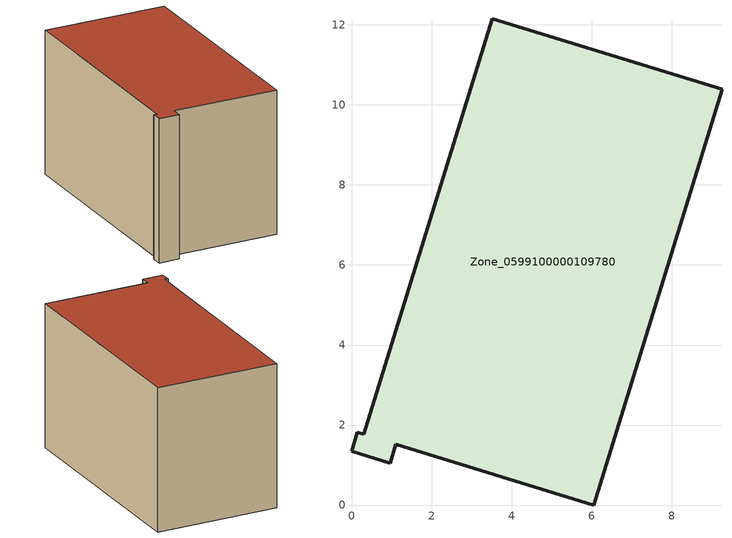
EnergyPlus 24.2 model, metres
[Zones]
Zone_0599100000109780
 floor ground (C_G): 0.97,1.05 0,1.35 0.15,1.82 0.31,1.77 3.52,12.15 9.26,10.39 6.05,0 1.11,1.52 z0
 wall outside (C_F): 0.31,1.77 0.15,1.82 0,1.35 0.97,1.05 1.11,1.52 6.05,0 9.26,10.39 3.52,12.15 0.31,1.77 z0:6.97
 roof outside (C_R): 9.26,10.39 3.52,12.15 0.31,1.77 0.15,1.82 0,1.35 0.97,1.05 1.11,1.52 6.05,0 z6.97
[BUILDING]
Pand.0599100000109780: North Axis=0; Terrain=City; Loads Convergence Tolerance Value=0.04; Temperature Convergence Tolerance Value=0.4; Solar Distribution=FullExterior; Maximum Number of Warmup Days=25; Minimum Number of Warmup Days=1
[Site:Location]
Rotterdam.The.Hague.AP_ZH_NLD Design_Conditions: Latitude=51.96; Longitude=4.45; Time Zone=1; Elevation=-4.5
[SITE:GROUNDTEMPERATURE:BUILDINGSURFACE]
18, 18, 18, 18, 18, 18, 18, 18, 18, 18, 18, 18
[MATERIAL] Thermal Absorptance=0.9; Solar Absorptance=0.7; Visible Absorptance=0.7
Name | Roughness | Thickness | Conductivity | Density | Specific Heat
G.TI.1975-1991 | MediumSmooth | 0.15 | 0.288461 | 540 | 1210
F.TI.1975-1991 | Rough | 0.3 | 0.230769 | 1920 | 840
R.TI.1975-1991 | MediumRough | 0.2 | 0.153846 | 1500 | 1000
[CONSTRUCTION]
C_G: G.TI.1975-1991
C_F: F.TI.1975-1991
C_R: R.TI.1975-1991
[ZONE]
Zone_0599100000109780: Type=1; Multiplier=1; Ceiling Height=Autocalculate; Volume=Autocalculate; Floor Area=autocalculate; Part of Total Floor Area=Yes
[ZONEINFILTRATION:DESIGNFLOWRATE]
Infil_Zone_0599100000109780: Zone or ZoneList or Space or SpaceList=Zone_0599100000109780; Schedule=AlwaysOn; Design Flow Rate Calculation Method=Flow/Area; Flow Rate per Floor Area=0.003; Constant Term Coefficient=1; Temperature Term Coefficient=0; Velocity Term Coefficient=0; Velocity Squared Term Coefficient=0
[HVACTEMPLATE:ZONE:IDEALLOADSAIRSYSTEM]
Zone_0599100000109780: Maximum Heating Supply Air Temperature=50; Minimum Cooling Supply Air Temperature=13; Maximum Heating Supply Air Humidity Ratio=0.0156; Minimum Cooling Supply Air Humidity Ratio=0.0077; Heating Limit=NoLimit; Cooling Limit=NoLimit; Dehumidification Control Type=ConstantSensibleHeatRatio; Cooling Sensible Heat Ratio=0.7; Dehumidification Setpoint=60; Humidification Control Type=None; Humidification Setpoint=30; Outdoor Air Method=None; Outdoor Air Flow Rate per Person=0.00944; Outdoor Air Flow Rate per Zone Floor Area=0; Outdoor Air Flow Rate per Zone=0; Demand Controlled Ventilation Type=None; Outdoor Air Economizer Type=NoEconomizer; Heat Recovery Type=None; Sensible Heat Recovery Effectiveness=0.7; Latent Heat Recovery Effectiveness=0.65
[ZONECONTROL:THERMOSTAT]
ThermostatControl_Zone_0599100000109780: Zone or ZoneList=Zone_0599100000109780; Control Type Schedule=DualSetpointControlType; Control 1=Thermostat_Zone_0599100000109780; Temperature Difference Between Cutout And Setpoint=0
[THERMOSTATSETPOINT:DUALSETPOINT]
Thermostat_Zone_0599100000109780: Heating Setpoint Temperature Schedule=HeatingSetpoint_Zone_0599100000109780; Cooling Setpoint Temperature Schedule=CoolingSetpoint_Zone_0599100000109780
[SCHEDULE:COMPACT]
HeatingSetpoint_Zone_0599100000109780: Through: 12/31, For: AllDays, Until: 24:00, 21
CoolingSetpoint_Zone_0599100000109780: Through: 12/31, For: AllDays, Until: 24:00, 24
DualSetpointControlType: Through: 12/31, For: AllDays, Until: 24:00, 4
AlwaysOn: Through: 12/31, For: AllDays, Until: 24:00, 1
